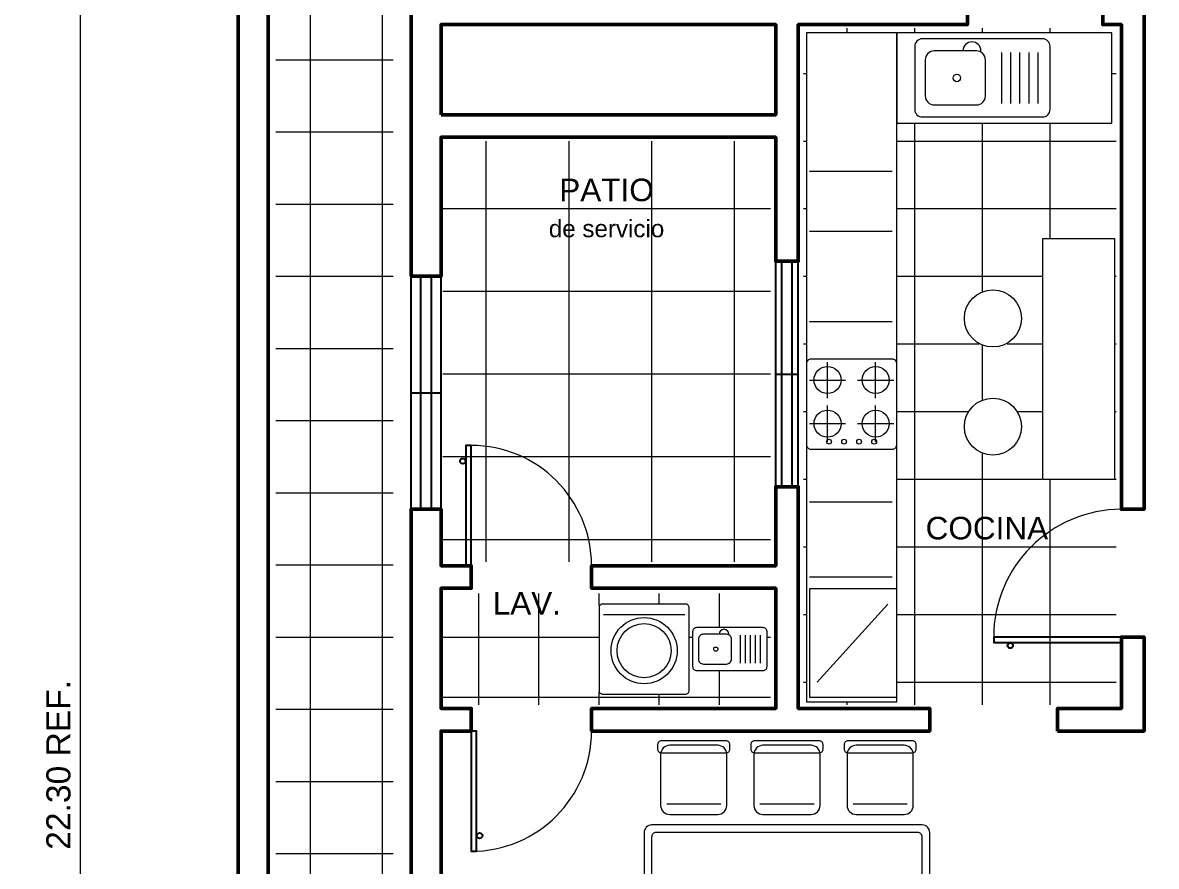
# Model space of a CAD drawing. Header units: metres. Extents: x -1.4 to 26.1, y -0.8 to 23.2.
# Drawn here: x -1.43 to 6.11, y 10.47 to 16.09 of the extents above; entities that cross this region are included whole.
import ezdxf
from ezdxf.enums import TextEntityAlignment as Align

# ---------------------------------------------------------------- set-up
doc = ezdxf.new("R2010")
doc.units = ezdxf.units.M
for name, color, linetype, lineweight in [('A_COTA', 7, 'Continuous', 13), ('A_MUEBLE', 7, 'Continuous', 18), ('A_MURO_CORTE', 7, 'Continuous', 50), ('A_PUERTA', 7, 'Continuous', 25), ('A_SANITARIO', 7, 'Continuous', 18), ('A_TEXTO', 7, 'Continuous', 13), ('A_VENTANA', 7, 'Continuous', 25)]:
    doc.layers.add(name, color=color, linetype=linetype, lineweight=lineweight)
doc.layers.add('A_MUEBLE_DETALLE', color=8, linetype='Continuous', lineweight=9, true_color=0x555555)
doc.layers.add('A_PISO_TRAMA', color=9, linetype='Continuous', lineweight=9, true_color=0xb4b4b4)
doc.styles.add('ARQ', font='arial.ttf')
doc.styles.add('OpenSansCondensed-Light', font='OpenSansCondensed-Light.ttf')
doc.dimstyles.new('EZDXF', dxfattribs={"dimtxt": 0.25, "dimasz": 0.175, "dimexe": 0.375, "dimexo": 0.125, "dimgap": 0.1, "dimtad": 1, "dimlfac": 100, "dimzin": 12, "dimdsep": 46, "dimtxsty": 'OpenSansCondensed-Light', "dimblk": 'ARCHTICK', "dimcen": 2.5, "dimazin": 3, "dimtfac": 0.5, "dimtmove": 2, "dimatfit": 3})

# ---------------------------------------------------------------- blocks, each defined once
blk = doc.blocks.new('M_LAVADORA')
at = {"layer": 'A_MUEBLE'}
blk.add_lwpolyline([(-0.275, -0.3), (0.275, -0.3, 0.414214), (0.3, -0.275), (0.3, 0.275, 0.414214), (0.275, 0.3), (-0.275, 0.3, 0.414214), (-0.3, 0.275), (-0.3, -0.275, 0.414214)], format="xyb", close=True, dxfattribs=at)
at = {"layer": 'A_MUEBLE_DETALLE'}
blk.add_line((-0.27, 0.23), (0.27, 0.23), dxfattribs=at)
for radius in [0.22, 0.18]:
    blk.add_circle((0, -0.01), radius, dxfattribs=at)
blk = doc.blocks.new('M_FREGADERO')
at = {"layer": 'A_MUEBLE'}
blk.add_lwpolyline([(-0.4, -0.26), (0.4, -0.26, 0.414214), (0.45, -0.21), (0.45, 0.21, 0.414214), (0.4, 0.26), (-0.4, 0.26, 0.414214), (-0.45, 0.21), (-0.45, -0.21, 0.414214)], format="xyb", close=True, dxfattribs=at)
at = {"layer": 'A_MUEBLE_DETALLE'}
for p, q in [((0.13, -0.17), (0.13, 0.17)), ((0.19, -0.17), (0.19, 0.17)), ((0.25, -0.17), (0.25, 0.17)), ((0.31, -0.17), (0.31, 0.17)), ((0.37, -0.17), (0.37, 0.17))]:
    blk.add_line(p, q, dxfattribs=at)
blk.add_lwpolyline([(-0.32, -0.18), (-0.04, -0.18, 0.414214), (0.02, -0.12), (0.02, 0.12, 0.414214), (-0.04, 0.18), (-0.32, 0.18, 0.414214), (-0.38, 0.12), (-0.38, -0.12, 0.414214)], format="xyb", close=True, dxfattribs=at)
blk.add_circle((-0.17, 0), 0.025, dxfattribs=at)
at = {"layer": 'A_SANITARIO'}
blk.add_arc((-0.07, 0.18), 0.06, 0, 180, dxfattribs=at)
blk = doc.blocks.new('M_COCINA_4_HORNILLAS')
at = {"layer": 'A_MUEBLE'}
blk.add_lwpolyline([(-0.27, -0.3), (0.27, -0.3, 0.414214), (0.3, -0.27), (0.3, 0.27, 0.414214), (0.27, 0.3), (-0.27, 0.3, 0.414214), (-0.3, 0.27), (-0.3, -0.27, 0.414214)], format="xyb", close=True, dxfattribs=at)
at = {"layer": 'A_MUEBLE_DETALLE'}
for p, q in [((-0.16, 0.04), (-0.16, 0.28)), ((0.16, 0.04), (0.16, 0.28)), ((-0.28, 0.16), (-0.04, 0.16)), ((0.04, 0.16), (0.28, 0.16)), ((-0.16, -0.25), (-0.16, -0.01)), ((0.16, -0.25), (0.16, -0.01)), ((-0.28, -0.13), (-0.04, -0.13)), ((0.04, -0.13), (0.28, -0.13))]:
    blk.add_line(p, q, dxfattribs=at)
for centre, radius in [((-0.16, 0.16), 0.09), ((0.16, 0.16), 0.09), ((-0.16, -0.13), 0.09), ((0.16, -0.13), 0.09), ((-0.15, -0.25), 0.016), ((-0.05, -0.25), 0.016), ((0.05, -0.25), 0.016), ((0.15, -0.25), 0.016)]:
    blk.add_circle(centre, radius, dxfattribs=at)
blk = doc.blocks.new('M_SILLA')
at = {"layer": 'A_MUEBLE'}
blk.add_lwpolyline([(-0.16, -0.23), (0.16, -0.23, 0.414214), (0.22, -0.17), (0.22, 0.17, 0.414214), (0.16, 0.23), (-0.16, 0.23, 0.414214), (-0.22, 0.17), (-0.22, -0.17, 0.414214)], format="xyb", close=True, dxfattribs=at)
at = {"layer": 'A_MUEBLE_DETALLE'}
blk.add_line((-0.18, -0.16), (0.18, -0.16), dxfattribs=at)
blk.add_lwpolyline([(-0.215, 0.18), (0.215, 0.18, 0.414214), (0.24, 0.205), (0.24, 0.235, 0.414214), (0.215, 0.26), (-0.215, 0.26, 0.414214), (-0.24, 0.235), (-0.24, 0.205, 0.414214)], format="xyb", close=True, dxfattribs=at)
blk = doc.blocks.new('M_COMEDOR_6')
at = {"layer": 'A_MUEBLE'}
blk.add_lwpolyline([(-0.43, -0.95), (0.43, -0.95, 0.414214), (0.48, -0.9), (0.48, 0.9, 0.414214), (0.43, 0.95), (-0.43, 0.95, 0.414214), (-0.48, 0.9), (-0.48, -0.9, 0.414214)], format="xyb", close=True, dxfattribs=at)
at = {"layer": 'A_MUEBLE_DETALLE'}
blk.add_lwpolyline([(-0.4, -0.9), (0.4, -0.9, 0.414214), (0.43, -0.87), (0.43, 0.87, 0.414214), (0.4, 0.9), (-0.4, 0.9, 0.414214), (-0.43, 0.87), (-0.43, -0.87, 0.414214)], format="xyb", close=True, dxfattribs=at)
at = {"layer": 'A_MUEBLE'}
for p, rotation in [((-0.78, 0.62), 90), ((0.78, 0.62), 270), ((-0.78, 0), 90), ((0.78, 0), 270), ((-0.78, -0.62), 90), ((0.78, -0.62), 270)]:
    blk.add_blockref('M_SILLA', p, dxfattribs=dict(at, rotation=rotation))
blk = doc.blocks.new('_ARCHTICK')
at = {"color": 0, "linetype": 'BYBLOCK', "const_width": 0.15}
blk.add_lwpolyline([(-0.5, -0.5), (0.5, 0.5)], dxfattribs=at)

msp = doc.modelspace()

# ---------------------------------------------------------------- hatches: boundary and pattern name
at = {"layer": 'A_PISO_TRAMA'}
h = msp.add_hatch(dxfattribs=at)
h.set_pattern_fill('ARQ_BALDOSA', style=0)
h.set_pattern_definition([(0, (0, 0), (0, 0.48), []), (90, (0, 0), (0.48, 0), [])])
h.paths.add_polyline_path([(1.03, 22), (1.03, 0.25), (0.25, 0.25), (0.25, 22)])
h = msp.add_hatch(dxfattribs=at)
h.set_pattern_fill('ARQ_BALDOSA', style=0)
h.set_pattern_definition([(0, (0, 0), (0, 0.45), []), (90, (0, 0), (0.45, 0), [])])
h.paths.add_polyline_path([(5.84, 16.05), (5.84, 11.55), (3.76, 11.55), (3.76, 16.05)])
h.paths.add_polyline_path([(5.83398, 14.65039), (5.83392, 14.65078), (5.83383, 14.65116), (5.8337, 14.65153), (5.83353, 14.65189), (5.83333, 14.65222), (5.83309, 14.65254), (5.83283, 14.65283), (5.83254, 14.65309), (5.83222, 14.65333), (5.83189, 14.65353), (5.83153, 14.6537), (5.83116, 14.65383), (5.83078, 14.65392), (5.83039, 14.65398), (5.83, 14.654), (5.35, 14.654), (5.34961, 14.65398), (5.34922, 14.65392), (5.34884, 14.65383), (5.34847, 14.6537), (5.34811, 14.65353), (5.34778, 14.65333), (5.34746, 14.65309), (5.34717, 14.65283), (5.34691, 14.65254), (5.34667, 14.65222), (5.34647, 14.65189), (5.3463, 14.65153), (5.34617, 14.65116), (5.34608, 14.65078), (5.34602, 14.65039), (5.346, 14.65), (5.346, 13.05), (5.34602, 13.04961), (5.34608, 13.04922), (5.34617, 13.04884), (5.3463, 13.04847), (5.34647, 13.04811), (5.34667, 13.04778), (5.34691, 13.04746), (5.34717, 13.04717), (5.34746, 13.04691), (5.34778, 13.04667), (5.34811, 13.04647), (5.34847, 13.0463), (5.34884, 13.04617), (5.34922, 13.04608), (5.34961, 13.04602), (5.35, 13.046), (5.83, 13.046), (5.83039, 13.04602), (5.83078, 13.04608), (5.83116, 13.04617), (5.83153, 13.0463), (5.83189, 13.04647), (5.83222, 13.04667), (5.83254, 13.04691), (5.83283, 13.04717), (5.83309, 13.04746), (5.83333, 13.04778), (5.83353, 13.04811), (5.8337, 13.04847), (5.83383, 13.04884), (5.83392, 13.04922), (5.83398, 13.04961), (5.834, 13.05), (5.834, 14.65)], flags=0)
h.paths.add_polyline_path([(3.77602, 11.56961), (3.77608, 11.56922), (3.77617, 11.56884), (3.7763, 11.56847), (3.77647, 11.56811), (3.77667, 11.56778), (3.77691, 11.56746), (3.77717, 11.56717), (3.77746, 11.56691), (3.77778, 11.56667), (3.77811, 11.56647), (3.77847, 11.5663), (3.77884, 11.56617), (3.77922, 11.56608), (3.77961, 11.56602), (3.78, 11.566), (4.38, 11.566), (4.38039, 11.56602), (4.38078, 11.56608), (4.38116, 11.56617), (4.38153, 11.5663), (4.38189, 11.56647), (4.38222, 11.56667), (4.38254, 11.56691), (4.38283, 11.56717), (4.38309, 11.56746), (4.38333, 11.56778), (4.38353, 11.56811), (4.3837, 11.56847), (4.38383, 11.56884), (4.38392, 11.56922), (4.38398, 11.56961), (4.384, 11.57), (4.384, 15.416), (5.81, 15.416), (5.81039, 15.41602), (5.81078, 15.41608), (5.81116, 15.41617), (5.81153, 15.4163), (5.81189, 15.41647), (5.81222, 15.41667), (5.81254, 15.41691), (5.81283, 15.41717), (5.81309, 15.41746), (5.81333, 15.41778), (5.81353, 15.41811), (5.8137, 15.41847), (5.81383, 15.41884), (5.81392, 15.41922), (5.81398, 15.41961), (5.814, 15.42), (5.814, 16.02), (5.81398, 16.02039), (5.81392, 16.02078), (5.81383, 16.02116), (5.8137, 16.02153), (5.81353, 16.02189), (5.81333, 16.02222), (5.81309, 16.02254), (5.81283, 16.02283), (5.81254, 16.02309), (5.81222, 16.02333), (5.81189, 16.02353), (5.81153, 16.0237), (5.81116, 16.02383), (5.81078, 16.02392), (5.81039, 16.02398), (5.81, 16.024), (3.78, 16.024), (3.77961, 16.02398), (3.77922, 16.02392), (3.77884, 16.02383), (3.77847, 16.0237), (3.77811, 16.02353), (3.77778, 16.02333), (3.77746, 16.02309), (3.77717, 16.02283), (3.77691, 16.02254), (3.77667, 16.02222), (3.77647, 16.02189), (3.7763, 16.02153), (3.77617, 16.02116), (3.77608, 16.02078), (3.77602, 16.02039), (3.776, 16.02), (3.776, 11.57)], flags=0)
h.paths.add_polyline_path([(5.19928, 14.04588), (5.20366, 14.05752), (5.20374, 14.05777), (5.20735, 14.06966), (5.20742, 14.06992), (5.21024, 14.08202), (5.2103, 14.08228), (5.21232, 14.09455), (5.21236, 14.09481), (5.21357, 14.10718), (5.21359, 14.10744), (5.214, 14.11987), (5.214, 14.12013), (5.21359, 14.13256), (5.21357, 14.13282), (5.21236, 14.14519), (5.21232, 14.14545), (5.2103, 14.15772), (5.21024, 14.15798), (5.20742, 14.17008), (5.20735, 14.17034), (5.20374, 14.18223), (5.20366, 14.18248), (5.19928, 14.19412), (5.19918, 14.19436), (5.19405, 14.20569), (5.19393, 14.20592), (5.18807, 14.21689), (5.18794, 14.21711), (5.18138, 14.22767), (5.18123, 14.22789), (5.17399, 14.23799), (5.17383, 14.2382), (5.16594, 14.24781), (5.16577, 14.24801), (5.15727, 14.25708), (5.15708, 14.25727), (5.14801, 14.26577), (5.14781, 14.26594), (5.1382, 14.27383), (5.13799, 14.27399), (5.12789, 14.28123), (5.12767, 14.28138), (5.11711, 14.28794), (5.11689, 14.28807), (5.10592, 14.29393), (5.10569, 14.29405), (5.09436, 14.29918), (5.09412, 14.29928), (5.08248, 14.30366), (5.08223, 14.30374), (5.07034, 14.30735), (5.07008, 14.30742), (5.05798, 14.31024), (5.05772, 14.3103), (5.04545, 14.31232), (5.04519, 14.31236), (5.03282, 14.31357), (5.03256, 14.31359), (5.02013, 14.314), (5.01987, 14.314), (5.00744, 14.31359), (5.00718, 14.31357), (4.99481, 14.31236), (4.99455, 14.31232), (4.98228, 14.3103), (4.98202, 14.31024), (4.96992, 14.30742), (4.96966, 14.30735), (4.95777, 14.30374), (4.95752, 14.30366), (4.94588, 14.29928), (4.94564, 14.29918), (4.93431, 14.29405), (4.93408, 14.29393), (4.92311, 14.28807), (4.92289, 14.28794), (4.91233, 14.28138), (4.91211, 14.28123), (4.90201, 14.27399), (4.9018, 14.27383), (4.89219, 14.26594), (4.89199, 14.26577), (4.88292, 14.25727), (4.88273, 14.25708), (4.87423, 14.24801), (4.87406, 14.24781), (4.86617, 14.2382), (4.86601, 14.23799), (4.85877, 14.22789), (4.85862, 14.22767), (4.85206, 14.21711), (4.85193, 14.21689), (4.84607, 14.20592), (4.84595, 14.20569), (4.84082, 14.19436), (4.84072, 14.19412), (4.83634, 14.18248), (4.83626, 14.18223), (4.83265, 14.17034), (4.83258, 14.17008), (4.82976, 14.15798), (4.8297, 14.15772), (4.82768, 14.14545), (4.82764, 14.14519), (4.82643, 14.13282), (4.82641, 14.13256), (4.826, 14.12013), (4.826, 14.11987), (4.82641, 14.10744), (4.82643, 14.10718), (4.82764, 14.09481), (4.82768, 14.09455), (4.8297, 14.08228), (4.82976, 14.08202), (4.83258, 14.06992), (4.83265, 14.06966), (4.83626, 14.05777), (4.83634, 14.05752), (4.84072, 14.04588), (4.84082, 14.04564), (4.84595, 14.03431), (4.84607, 14.03408), (4.85193, 14.02311), (4.85206, 14.02289), (4.85862, 14.01233), (4.85877, 14.01211), (4.86601, 14.00201), (4.86617, 14.0018), (4.87406, 13.99219), (4.87423, 13.99199), (4.88273, 13.98292), (4.88292, 13.98273), (4.89199, 13.97423), (4.89219, 13.97406), (4.9018, 13.96617), (4.90201, 13.96601), (4.91211, 13.95877), (4.91233, 13.95862), (4.92289, 13.95206), (4.92311, 13.95193), (4.93408, 13.94607), (4.93431, 13.94595), (4.94564, 13.94082), (4.94588, 13.94072), (4.95752, 13.93634), (4.95777, 13.93626), (4.96966, 13.93265), (4.96992, 13.93258), (4.98202, 13.92976), (4.98228, 13.9297), (4.99455, 13.92768), (4.99481, 13.92764), (5.00718, 13.92643), (5.00744, 13.92641), (5.01987, 13.926), (5.02013, 13.926), (5.03256, 13.92641), (5.03282, 13.92643), (5.04519, 13.92764), (5.04545, 13.92768), (5.05772, 13.9297), (5.05798, 13.92976), (5.07008, 13.93258), (5.07034, 13.93265), (5.08223, 13.93626), (5.08248, 13.93634), (5.09412, 13.94072), (5.09436, 13.94082), (5.10569, 13.94595), (5.10592, 13.94607), (5.11689, 13.95193), (5.11711, 13.95206), (5.12767, 13.95862), (5.12789, 13.95877), (5.13799, 13.96601), (5.1382, 13.96617), (5.14781, 13.97406), (5.14801, 13.97423), (5.15708, 13.98273), (5.15727, 13.98292), (5.16577, 13.99199), (5.16594, 13.99219), (5.17383, 14.0018), (5.17399, 14.00201), (5.18123, 14.01211), (5.18138, 14.01233), (5.18794, 14.02289), (5.18807, 14.02311), (5.19393, 14.03408), (5.19405, 14.03431), (5.19918, 14.04564)], flags=0)
h.paths.add_polyline_path([(5.19928, 13.32588), (5.20366, 13.33752), (5.20374, 13.33777), (5.20735, 13.34966), (5.20742, 13.34992), (5.21024, 13.36202), (5.2103, 13.36228), (5.21232, 13.37455), (5.21236, 13.37481), (5.21357, 13.38718), (5.21359, 13.38744), (5.214, 13.39987), (5.214, 13.40013), (5.21359, 13.41256), (5.21357, 13.41282), (5.21236, 13.42519), (5.21232, 13.42545), (5.2103, 13.43772), (5.21024, 13.43798), (5.20742, 13.45008), (5.20735, 13.45034), (5.20374, 13.46223), (5.20366, 13.46248), (5.19928, 13.47412), (5.19918, 13.47436), (5.19405, 13.48569), (5.19393, 13.48592), (5.18807, 13.49689), (5.18794, 13.49711), (5.18138, 13.50767), (5.18123, 13.50789), (5.17399, 13.51799), (5.17383, 13.5182), (5.16594, 13.52781), (5.16577, 13.52801), (5.15727, 13.53708), (5.15708, 13.53727), (5.14801, 13.54577), (5.14781, 13.54594), (5.1382, 13.55383), (5.13799, 13.55399), (5.12789, 13.56123), (5.12767, 13.56138), (5.11711, 13.56794), (5.11689, 13.56807), (5.10592, 13.57393), (5.10569, 13.57405), (5.09436, 13.57918), (5.09412, 13.57928), (5.08248, 13.58366), (5.08223, 13.58374), (5.07034, 13.58735), (5.07008, 13.58742), (5.05798, 13.59024), (5.05772, 13.5903), (5.04545, 13.59232), (5.04519, 13.59236), (5.03282, 13.59357), (5.03256, 13.59359), (5.02013, 13.594), (5.01987, 13.594), (5.00744, 13.59359), (5.00718, 13.59357), (4.99481, 13.59236), (4.99455, 13.59232), (4.98228, 13.5903), (4.98202, 13.59024), (4.96992, 13.58742), (4.96966, 13.58735), (4.95777, 13.58374), (4.95752, 13.58366), (4.94588, 13.57928), (4.94564, 13.57918), (4.93431, 13.57405), (4.93408, 13.57393), (4.92311, 13.56807), (4.92289, 13.56794), (4.91233, 13.56138), (4.91211, 13.56123), (4.90201, 13.55399), (4.9018, 13.55383), (4.89219, 13.54594), (4.89199, 13.54577), (4.88292, 13.53727), (4.88273, 13.53708), (4.87423, 13.52801), (4.87406, 13.52781), (4.86617, 13.5182), (4.86601, 13.51799), (4.85877, 13.50789), (4.85862, 13.50767), (4.85206, 13.49711), (4.85193, 13.49689), (4.84607, 13.48592), (4.84595, 13.48569), (4.84082, 13.47436), (4.84072, 13.47412), (4.83634, 13.46248), (4.83626, 13.46223), (4.83265, 13.45034), (4.83258, 13.45008), (4.82976, 13.43798), (4.8297, 13.43772), (4.82768, 13.42545), (4.82764, 13.42519), (4.82643, 13.41282), (4.82641, 13.41256), (4.826, 13.40013), (4.826, 13.39987), (4.82641, 13.38744), (4.82643, 13.38718), (4.82764, 13.37481), (4.82768, 13.37455), (4.8297, 13.36228), (4.82976, 13.36202), (4.83258, 13.34992), (4.83265, 13.34966), (4.83626, 13.33777), (4.83634, 13.33752), (4.84072, 13.32588), (4.84082, 13.32564), (4.84595, 13.31431), (4.84607, 13.31408), (4.85193, 13.30311), (4.85206, 13.30289), (4.85862, 13.29233), (4.85877, 13.29211), (4.86601, 13.28201), (4.86617, 13.2818), (4.87406, 13.27219), (4.87423, 13.27199), (4.88273, 13.26292), (4.88292, 13.26273), (4.89199, 13.25423), (4.89219, 13.25406), (4.9018, 13.24617), (4.90201, 13.24601), (4.91211, 13.23877), (4.91233, 13.23862), (4.92289, 13.23206), (4.92311, 13.23193), (4.93408, 13.22607), (4.93431, 13.22595), (4.94564, 13.22082), (4.94588, 13.22072), (4.95752, 13.21634), (4.95777, 13.21626), (4.96966, 13.21265), (4.96992, 13.21258), (4.98202, 13.20976), (4.98228, 13.2097), (4.99455, 13.20768), (4.99481, 13.20764), (5.00718, 13.20643), (5.00744, 13.20641), (5.01987, 13.206), (5.02013, 13.206), (5.03256, 13.20641), (5.03282, 13.20643), (5.04519, 13.20764), (5.04545, 13.20768), (5.05772, 13.2097), (5.05798, 13.20976), (5.07008, 13.21258), (5.07034, 13.21265), (5.08223, 13.21626), (5.08248, 13.21634), (5.09412, 13.22072), (5.09436, 13.22082), (5.10569, 13.22595), (5.10592, 13.22607), (5.11689, 13.23193), (5.11711, 13.23206), (5.12767, 13.23862), (5.12789, 13.23877), (5.13799, 13.24601), (5.1382, 13.24617), (5.14781, 13.25406), (5.14801, 13.25423), (5.15708, 13.26273), (5.15727, 13.26292), (5.16577, 13.27199), (5.16594, 13.27219), (5.17383, 13.2818), (5.17399, 13.28201), (5.18123, 13.29211), (5.18138, 13.29233), (5.18794, 13.30289), (5.18807, 13.30311), (5.19393, 13.31408), (5.19405, 13.31431), (5.19918, 13.32564)], flags=0)
h = msp.add_hatch(dxfattribs=at)
h.set_pattern_fill('ARQ_BALDOSA', style=0)
h.set_pattern_definition([(0, (0, 0), (0, 0.55), []), (90, (0, 0), (0.55, 0), [])])
h.paths.add_polyline_path([(3.54, 15.3), (3.54, 12.5), (1.36, 12.5), (1.36, 15.3)])
h = msp.add_hatch(dxfattribs=at)
h.set_pattern_fill('ARQ_BALDOSA', style=0)
h.set_pattern_definition([(0, (0, 0), (0, 0.4), []), (90, (0, 0), (0.4, 0), [])])
h.paths.add_polyline_path([(3.54, 12.29), (3.54, 11.55), (1.36, 11.55), (1.36, 12.29)])
h.paths.add_polyline_path([(3.02801, 12.05803), (3.02773, 12.05777), (3.02747, 12.05749), (3.02724, 12.05718), (3.02134, 12.04844), (3.02114, 12.0481), (3.02097, 12.04775), (3.02084, 12.04738), (3.02074, 12.047), (3.01858, 12.03629), (3.01852, 12.0359), (3.0185, 12.0355), (3.0185, 11.8045), (3.01852, 11.8041), (3.01858, 11.80371), (3.02074, 11.793), (3.02084, 11.79262), (3.02097, 11.79225), (3.02114, 11.7919), (3.02134, 11.79156), (3.02724, 11.78282), (3.02747, 11.78251), (3.02773, 11.78223), (3.02801, 11.78197), (3.02832, 11.78174), (3.03706, 11.77584), (3.0374, 11.77564), (3.03775, 11.77547), (3.03812, 11.77534), (3.0385, 11.77524), (3.04921, 11.77308), (3.0496, 11.77302), (3.05, 11.773), (3.49, 11.773), (3.4904, 11.77302), (3.49079, 11.77308), (3.5015, 11.77524), (3.50188, 11.77534), (3.50225, 11.77547), (3.5026, 11.77564), (3.50294, 11.77584), (3.51168, 11.78174), (3.51199, 11.78197), (3.51227, 11.78223), (3.51253, 11.78251), (3.51276, 11.78282), (3.51866, 11.79156), (3.51886, 11.7919), (3.51903, 11.79225), (3.51916, 11.79262), (3.51926, 11.793), (3.52142, 11.80371), (3.52148, 11.8041), (3.5215, 11.8045), (3.5215, 12.0355), (3.52148, 12.0359), (3.52142, 12.03629), (3.51926, 12.047), (3.51916, 12.04738), (3.51903, 12.04775), (3.51886, 12.0481), (3.51866, 12.04844), (3.51276, 12.05718), (3.51253, 12.05749), (3.51227, 12.05777), (3.51199, 12.05803), (3.51168, 12.05826), (3.50294, 12.06416), (3.5026, 12.06436), (3.50225, 12.06453), (3.50188, 12.06466), (3.5015, 12.06476), (3.49079, 12.06692), (3.4904, 12.06698), (3.49, 12.067), (3.05, 12.067), (3.0496, 12.06698), (3.04921, 12.06692), (3.0385, 12.06476), (3.03812, 12.06466), (3.03775, 12.06453), (3.0374, 12.06436), (3.03706, 12.06416), (3.02832, 12.05826)], flags=0)
h.paths.add_polyline_path([(2.4141, 12.22186), (2.41373, 12.22173), (2.41337, 12.22156), (2.41303, 12.22135), (2.40509, 12.21599), (2.40478, 12.21576), (2.40449, 12.21551), (2.40424, 12.21522), (2.40401, 12.21491), (2.39865, 12.20697), (2.39844, 12.20663), (2.39827, 12.20627), (2.39814, 12.2059), (2.39804, 12.20552), (2.39608, 12.19579), (2.39602, 12.1954), (2.396, 12.195), (2.396, 11.645), (2.39602, 11.6446), (2.39608, 11.64421), (2.39804, 11.63448), (2.39814, 11.6341), (2.39827, 11.63373), (2.39844, 11.63337), (2.39865, 11.63303), (2.40401, 11.62509), (2.40424, 11.62478), (2.40449, 11.62449), (2.40478, 11.62424), (2.40509, 11.62401), (2.41303, 11.61865), (2.41337, 11.61844), (2.41373, 11.61827), (2.4141, 11.61814), (2.41448, 11.61804), (2.42421, 11.61608), (2.4246, 11.61602), (2.425, 11.616), (2.975, 11.616), (2.9754, 11.61602), (2.97579, 11.61608), (2.98552, 11.61804), (2.9859, 11.61814), (2.98627, 11.61827), (2.98663, 11.61844), (2.98697, 11.61865), (2.99491, 11.62401), (2.99522, 11.62424), (2.99551, 11.62449), (2.99576, 11.62478), (2.99599, 11.62509), (3.00135, 11.63303), (3.00156, 11.63337), (3.00173, 11.63373), (3.00186, 11.6341), (3.00196, 11.63448), (3.00392, 11.64421), (3.00398, 11.6446), (3.004, 11.645), (3.004, 12.195), (3.00398, 12.1954), (3.00392, 12.19579), (3.00196, 12.20552), (3.00186, 12.2059), (3.00173, 12.20627), (3.00156, 12.20663), (3.00135, 12.20697), (2.99599, 12.21491), (2.99576, 12.21522), (2.99551, 12.21551), (2.99522, 12.21576), (2.99491, 12.21599), (2.98697, 12.22135), (2.98663, 12.22156), (2.98627, 12.22173), (2.9859, 12.22186), (2.98552, 12.22196), (2.97579, 12.22392), (2.9754, 12.22398), (2.975, 12.224), (2.425, 12.224), (2.4246, 12.22398), (2.42421, 12.22392), (2.41448, 12.22196)], flags=0)

# ---------------------------------------------------------------- linework, layer by layer
at = {"layer": 'A_MUEBLE'}
for points in [[(3.78, 11.57), (4.38, 11.57), (4.38, 16.02), (3.78, 16.02)], [(4.38, 15.42), (5.81, 15.42), (5.81, 16.02), (4.38, 16.02)], [(5.35, 13.05), (5.83, 13.05), (5.83, 14.65), (5.35, 14.65)], [(3.8, 11.6), (4.38, 11.6), (4.38, 12.32), (3.8, 12.32)]]:
    msp.add_lwpolyline(points, close=True, dxfattribs=at)
for centre in [(5.02, 14.12), (5.02, 13.4)]:
    msp.add_circle(centre, 0.19, dxfattribs=at)
at = {"layer": 'A_MUEBLE_DETALLE'}
for p, q in [((3.8, 15.1), (4.35, 15.1)), ((3.8, 14.7), (4.35, 14.7)), ((3.8, 14.1), (4.35, 14.1)), ((3.8, 12.9), (4.35, 12.9)), ((3.8, 12.4), (4.35, 12.4)), ((3.85, 11.7), (4.32, 12.22))]:
    msp.add_line(p, q, dxfattribs=at)
for centre, radius, start, end in [((1.55, 12.475), 0.8, 0, 90), ((5.875, 12), 0.85, 90, 180), ((1.55, 11.375), 0.8, -90, 0)]:
    msp.add_arc(centre, radius, start, end, dxfattribs=at)
at = {"layer": 'A_MURO_CORTE'}
for points in [[(0, 0), (1.25, 0), (1.25, 0.2), (0.2, 0.2), (0.2, 22.1), (9.8, 22.1), (9.8, 20.3), (8.85, 20.3), (8.85, 20.1), (9.8, 20.1), (9.8, 19.55), (10, 19.55), (10, 22.3), (0, 22.3)], [(5.35, 18.95), (5.875, 18.95), (5.875, 16.225), (5.75, 16.225), (5.75, 16.075), (5.875, 16.075), (5.875, 12.85), (6.025, 12.85), (6.025, 17.175), (6.1, 17.175), (6.1, 17.325), (6.025, 17.325), (6.025, 20.1), (6.65, 20.1), (6.65, 20.3), (5.875, 20.3), (5.875, 19.15), (5.35, 19.15)], [(1.15, 14.4), (1.35, 14.4), (1.35, 15.325), (3.575, 15.325), (3.575, 14.5), (3.725, 14.5), (3.725, 16.075), (4.85, 16.075), (4.85, 16.225), (1.35, 16.225), (1.35, 16.85), (1.15, 16.85)], [(1.35, 15.475), (1.35, 16.075), (3.575, 16.075), (3.575, 15.475)], [(2.35, 11.375), (4.6, 11.375), (4.6, 11.525), (3.725, 11.525), (3.725, 13), (3.575, 13), (3.575, 12.475), (2.35, 12.475), (2.35, 12.325), (3.575, 12.325), (3.575, 11.525), (2.35, 11.525)], [(1.15, 8.2), (1.35, 8.2), (1.35, 11.375), (1.55, 11.375), (1.55, 11.525), (1.35, 11.525), (1.35, 12.325), (1.55, 12.325), (1.55, 12.475), (1.35, 12.475), (1.35, 12.85), (1.15, 12.85)], [(5.45, 11.375), (6.025, 11.375), (6.025, 12), (5.875, 12), (5.875, 11.525), (5.45, 11.525)]]:
    msp.add_lwpolyline(points, close=True, dxfattribs=at)
at = {"layer": 'A_PUERTA'}
for points in [[(1.55, 12.475), (1.55, 13.275), (1.515, 13.275), (1.515, 12.475)], [(5.875, 12), (5.025, 12), (5.025, 11.965), (5.875, 11.965)], [(1.55, 11.375), (1.55, 10.575), (1.585, 10.575), (1.585, 11.375)]]:
    msp.add_lwpolyline(points, close=True, dxfattribs=at)
for centre in [(1.494, 13.171), (5.1355, 11.944), (1.606, 10.679)]:
    msp.add_circle(centre, 0.018, dxfattribs=at)
at = {"layer": 'A_VENTANA'}
for p, q in [((3.575, 13), (3.575, 14.5)), ((3.575, 14.5), (3.725, 14.5)), ((3.615, 13), (3.615, 14.5)), ((3.685, 13), (3.685, 14.5)), ((3.725, 13), (3.725, 14.5)), ((1.15, 12.85), (1.15, 14.4)), ((1.15, 14.4), (1.35, 14.4)), ((1.215, 12.85), (1.215, 14.4)), ((1.285, 12.85), (1.285, 14.4)), ((1.35, 12.85), (1.35, 14.4)), ((3.575, 13.75), (3.725, 13.75)), ((1.15, 13.625), (1.35, 13.625)), ((3.575, 13), (3.725, 13)), ((1.15, 12.85), (1.35, 12.85))]:
    msp.add_line(p, q, dxfattribs=at)

# ---------------------------------------------------------------- block references
at = {"layer": 'A_MUEBLE'}
for name, p in [('M_FREGADERO', (4.95, 15.72)), ('M_COCINA_4_HORNILLAS', (4.08, 13.55)), ('M_LAVADORA', (2.7, 11.92))]:
    msp.add_blockref(name, p, dxfattribs=at)
at = {"layer": 'A_MUEBLE', "xscale": 0.55, "yscale": 0.55}
msp.add_blockref('M_FREGADERO', (3.27, 11.92), dxfattribs=at)
at = {"layer": 'A_MUEBLE', "rotation": 90}
msp.add_blockref('M_COMEDOR_6', (3.65, 10.27), dxfattribs=at)

# ---------------------------------------------------------------- texts
at = {"layer": 'A_TEXTO', "style": 'ARQ'}
for s, height, p in [('PATIO', 0.15, (2.45, 14.9)), ('de servicio', 0.115, (2.45, 14.66)), ('COCINA', 0.15, (4.98, 12.65)), ('LAV.', 0.15, (1.92, 12.15))]:
    msp.add_text(s, height=height, dxfattribs=at).set_placement(p, align=Align.CENTER)

# ---------------------------------------------------------------- dimensions: what is measured, and where the dimension line sits
at = {"layer": 'A_COTA'}
msp.add_linear_dim(base=(-1.05, 0), p1=(0, 0), p2=(0, 22.3), angle=90, text='22.30 REF.', dimstyle='EZDXF', override={"dimtxt": 0.16, "dimasz": 0.105, "dimexe": 0.1, "dimexo": 0.09, "dimgap": 0.065, "dimtad": 1, "dimdec": 2, "dimzin": 0, "dimtxsty": 'ARQ', "dimblk": 'ARCHTICK', "dimclrd": 256, "dimclre": 256, "dimclrt": 256, "dimlwd": 13, "dimlwe": 13}, dxfattribs=at).render()

doc.saveas('drawing.dxf')
